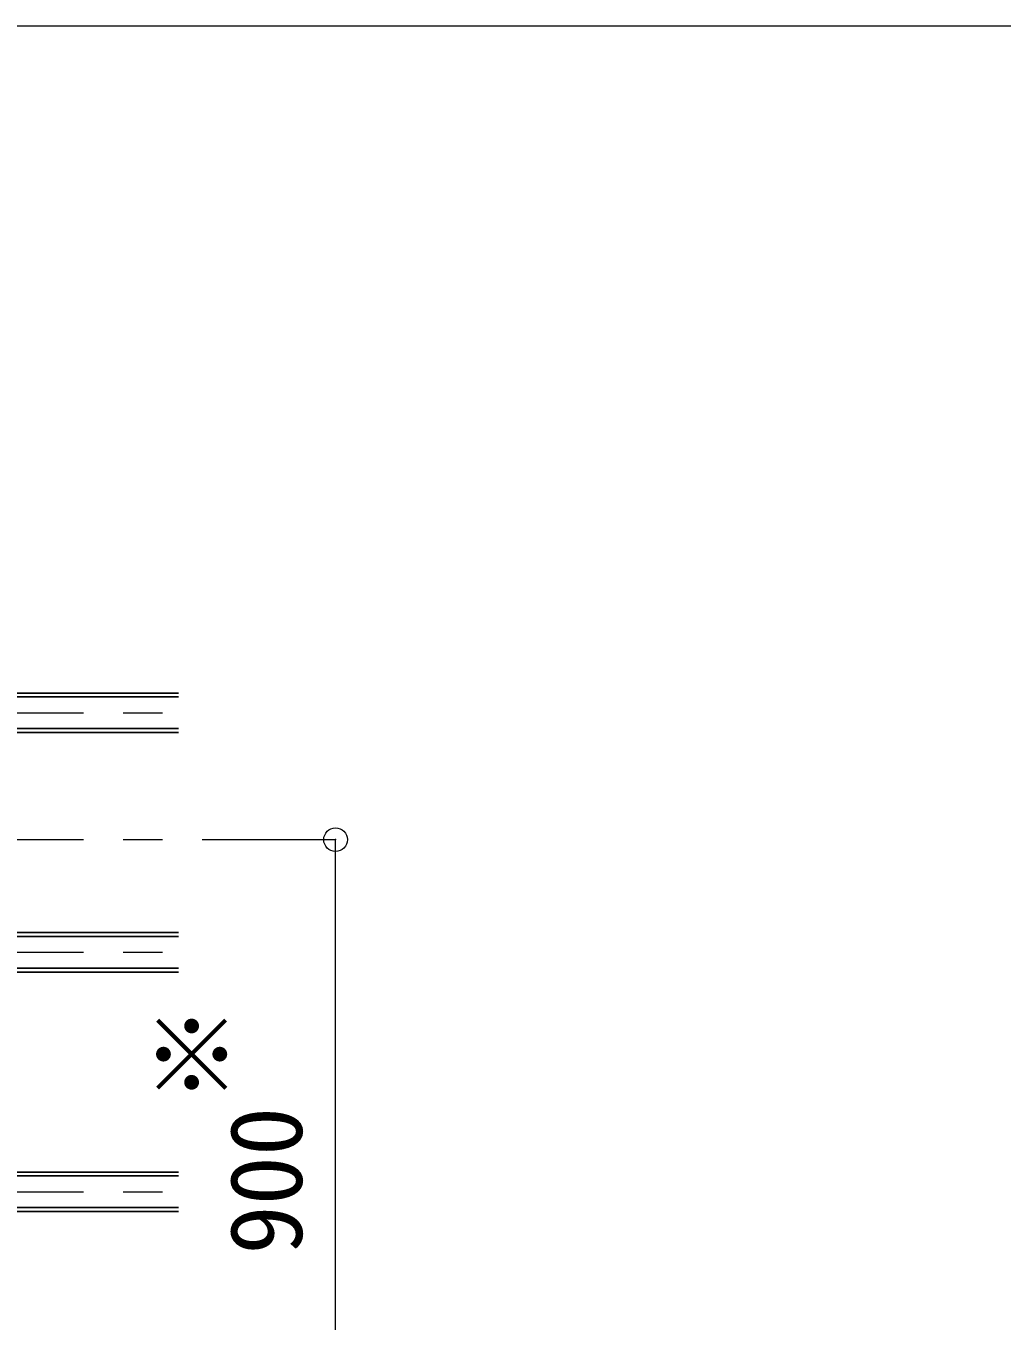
# Model space of a CAD drawing. Units: millimetres on the paper, enlarged 30 times, with parts at other scales. Extents: x -5850 to 5850, y -4190 to 4125.
# Drawn here: x -3659 to -2918, y -1986 to -1003 of the extents above; entities that cross this region are included whole.
import ezdxf
from ezdxf.enums import TextEntityAlignment as Align

# ---------------------------------------------------------------- set-up
doc = ezdxf.new("R2010")
doc.units = ezdxf.units.MM
doc.header["$LTSCALE"] = 30
doc.header["$PDMODE"] = 32
doc.header["$PDSIZE"] = 18
doc.linetypes.add('CHAIN1', pattern=[8, 5, -1, 1, -1])
for name, color, linetype, lineweight in [('8-0_中心線', 4, 'CHAIN1', 9), ('8-3_太線２', 2, 'Continuous', 25), ('8-5_寸法', 4, 'Continuous', 18), ('F-3_太線２', 7, 'Continuous', 18)]:
    doc.layers.add(name, color=color, linetype=linetype, lineweight=lineweight)
doc.styles.add('ＭＳ ゴシック', font='')
doc.styles.get('ＭＳ ゴシック').set_extended_font_data('MS Gothic')

msp = doc.modelspace()

# ---------------------------------------------------------------- linework, layer by layer
at = {"layer": '8-0_中心線'}
for p, q in [((-4965.18, -1524.56), (-3543.18, -1524.56)), ((-4965.18, -1620.86), (-3423.84, -1620.86)), ((-4965.18, -1706.36), (-3543.18, -1706.36)), ((-4965.18, -1888.16), (-3543.18, -1888.16))]:
    msp.add_line(p, q, dxfattribs=at)
at = {"layer": '8-3_太線２'}
for p, q in [((-4965.18, -1509.56), (-3543.18, -1509.56)), ((-4965.18, -1512.56), (-3543.18, -1512.56)), ((-4965.18, -1536.56), (-3543.18, -1536.56)), ((-4965.18, -1539.56), (-3543.18, -1539.56)), ((-4965.18, -1691.36), (-3543.18, -1691.36)), ((-4965.18, -1694.36), (-3543.18, -1694.36)), ((-4965.18, -1718.36), (-3543.18, -1718.36)), ((-4965.18, -1721.36), (-3543.18, -1721.36)), ((-4965.18, -1873.16), (-3543.18, -1873.16)), ((-4965.18, -1876.16), (-3543.18, -1876.16)), ((-4965.18, -1900.16), (-3543.18, -1900.16)), ((-4965.18, -1903.16), (-3543.18, -1903.16))]:
    msp.add_line(p, q, dxfattribs=at)
at = {"layer": '8-5_寸法'}
msp.add_lwpolyline([(-3423.84, -2700.86), (-3423.84, -2160.86), (-3423.84, -1620.86)], dxfattribs=at)
at = {"layer": '8-5_寸法', "color": 7}
msp.add_point((-3423.84, -1620.86), dxfattribs=at)
at = {"layer": 'F-3_太線２', "color": 3}
msp.add_line((-5728.5, -1003.2), (-58.2, -1003.2), dxfattribs=at)

# ---------------------------------------------------------------- texts
at = {"layer": '8-5_寸法', "style": 'ＭＳ ゴシック'}
for s, p in [('※', (-3488.1, -1821.19)), ('900', (-3432.84, -1935.86))]:
    msp.add_text(s, height=54.99, rotation=90, dxfattribs=at).set_placement(p, align=Align.BOTTOM_LEFT)

doc.saveas('drawing.dxf')
